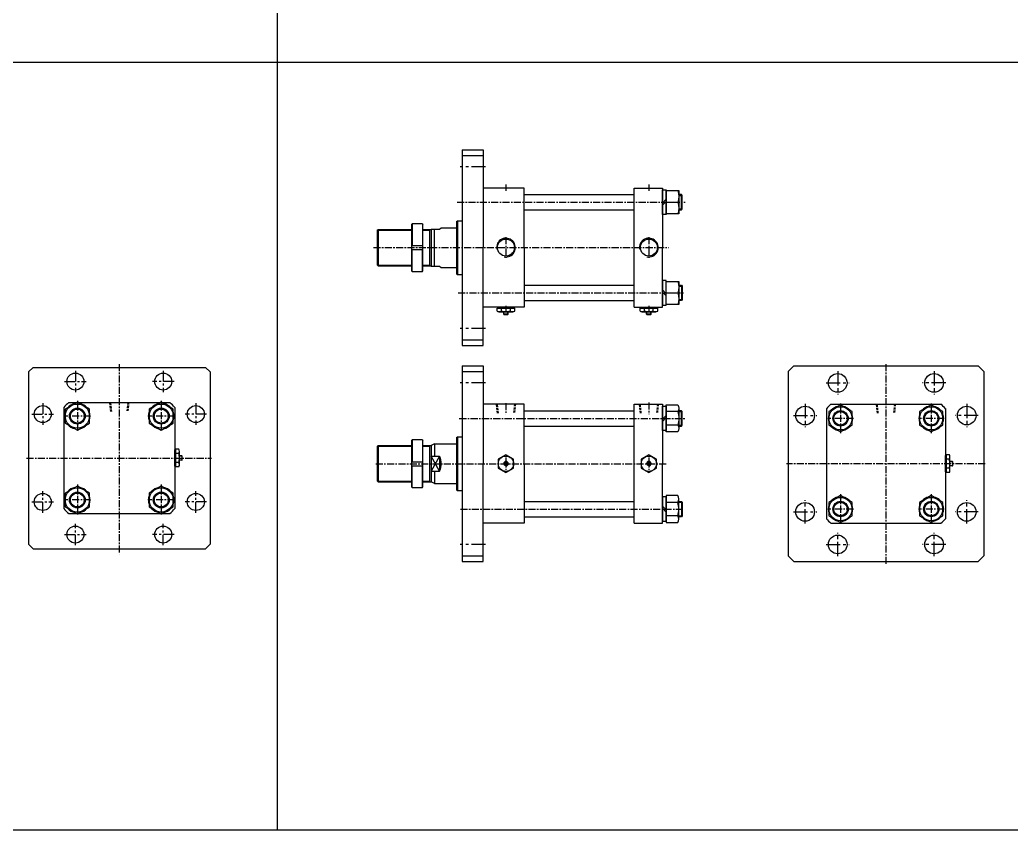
# Model space of a CAD drawing. Extents: x -819 to 9187, y 0 to 4541.
# Drawn here: x 2142 to 3891, y 0 to 1430 of the extents above; entities that cross this region are included whole.
import ezdxf

# ---------------------------------------------------------------- set-up
doc = ezdxf.new("R2010")
doc.units = 0
doc.header["$LTSCALE"] = 10
doc.header["$MEASUREMENT"] = 0
for name, pattern in [('CENTER', [2, 1.25, -0.25, 0.25, -0.25]), ('CENTERX2', [4, 2.5, -0.5, 0.5, -0.5]), ('HIDDEN', [0.375, 0.25, -0.125])]:
    doc.linetypes.add(name, pattern=pattern)
doc.layers.get('0').update_dxf_attribs({"linetype": 'CONTINUOUS'})
doc.layers.get('DEFPOINTS').update_dxf_attribs({"linetype": 'CONTINUOUS'})
for name, color, linetype in [('CEN', 1, 'CENTERX2'), ('CENTER', 1, 'CENTER'), ('ML', 7, 'CONTINUOUS'), ('THIN', 3, 'CONTINUOUS'), ('외형선', 3, 'CONTINUOUS')]:
    doc.layers.add(name, color=color, linetype=linetype)

msp = doc.modelspace()

# ---------------------------------------------------------------- linework, layer by layer
for p, q in [((2596.8, 0), (2596.8, 2859.1)), ((9187.2, 1354.5), (0, 1354.5)), ((9187.2, 0), (0, 0))]:
    msp.add_line(p, q)
at = {"color": 7, "linetype": 'Continuous'}
for p, q in [((2984.1, 915.7), (2984.1, 920.7)), ((2984.1, 920.7), (2990.4, 920.7)), ((2985.1, 920.7), (2985.1, 922.7)), ((2985.1, 922.7), (3014.3, 922.7)), ((2987.3, 914.7), (3012.1, 914.7)), ((2990.4, 920.7), (3015.3, 920.7)), ((2991.9, 915.7), (2991.9, 920.7)), ((2995.7, 915), (2995.7, 915)), ((2995.7, 910.2), (2995.7, 914.7)), ((2995.7, 910.2), (2996.2, 909.7)), ((3003.7, 910.2), (2995.7, 910.2)), ((2996.2, 909.7), (3003.2, 909.7)), ((3003.7, 910.2), (3003.2, 909.7)), ((3003.7, 910.2), (3003.7, 914.7)), ((3007.5, 915.7), (3007.5, 920.7)), ((3014.3, 920.7), (3014.3, 922.7)), ((3015.3, 915.7), (3015.3, 920.7)), ((3236.1, 915.7), (3236.1, 920.7)), ((3236.1, 920.7), (3242.4, 920.7)), ((3237.1, 920.7), (3237.1, 922.7)), ((3237.1, 922.7), (3266.3, 922.7)), ((3239.3, 914.7), (3264.1, 914.7)), ((3242.4, 920.7), (3267.3, 920.7)), ((3243.9, 915.7), (3243.9, 920.7)), ((3247.7, 915), (3247.7, 915)), ((3247.7, 910.2), (3247.7, 914.7)), ((3247.7, 910.2), (3248.2, 909.7)), ((3255.7, 910.2), (3247.7, 910.2)), ((3248.2, 909.7), (3255.2, 909.7)), ((3255.7, 910.2), (3255.2, 909.7)), ((3255.7, 910.2), (3255.7, 914.7)), ((3259.5, 915.7), (3259.5, 920.7)), ((3266.3, 920.7), (3266.3, 922.7)), ((3267.3, 915.7), (3267.3, 920.7)), ((2415.7, 641.9), (2415.7, 671.1)), ((2417.7, 671.1), (2415.7, 671.1)), ((2422.8, 672.1), (2417.7, 672.1)), ((2417.7, 647.2), (2417.7, 672.1)), ((2423.7, 644.1), (2423.7, 668.9)), ((2422.8, 664.3), (2417.7, 664.3)), ((2422.8, 648.7), (2417.7, 648.7)), ((2417.7, 640.9), (2417.7, 647.2)), ((2423.5, 652.5), (2423.5, 652.5)), ((2428.2, 660.5), (2423.7, 660.5)), ((2428.2, 652.5), (2423.7, 652.5)), ((2428.2, 660.5), (2428.7, 660)), ((2428.2, 660.5), (2428.2, 652.5)), ((2428.2, 652.5), (2428.7, 653)), ((2428.7, 653), (2428.7, 660)), ((3774.8, 631.9), (3774.8, 661.1)), ((3776.8, 661.1), (3774.8, 661.1)), ((3781.9, 662.1), (3776.8, 662.1)), ((3776.8, 637.3), (3776.8, 662.1)), ((3781.9, 654.3), (3776.8, 654.3)), ((3782.8, 634.1), (3782.8, 658.9)), ((3787.3, 650.5), (3782.8, 650.5)), ((3787.3, 650.5), (3787.8, 650)), ((3787.3, 650.5), (3787.3, 642.5)), ((3787.8, 643), (3787.8, 650)), ((2417.7, 641.9), (2415.7, 641.9)), ((2422.8, 640.9), (2417.7, 640.9)), ((3776.8, 631.9), (3774.8, 631.9)), ((3781.9, 638.7), (3776.8, 638.7)), ((3776.8, 630.9), (3776.8, 637.3)), ((3781.9, 630.9), (3776.8, 630.9)), ((3782.6, 642.5), (3782.6, 642.5)), ((3787.3, 642.5), (3782.8, 642.5)), ((3787.3, 642.5), (3787.8, 643))]:
    msp.add_line(p, q, dxfattribs=at)
for points in [[(2986.2, 638.7), (2999.7, 630.9), (3013.2, 638.7), (3013.2, 654.3), (2999.7, 662.1), (2986.2, 654.3)], [(2998.3, 649), (2996.8, 646.5), (2998.3, 644), (3001.1, 644), (3002.6, 646.5), (3001.1, 649)], [(3238.2, 638.7), (3251.7, 630.9), (3265.2, 638.7), (3265.2, 654.3), (3251.7, 662.1), (3238.2, 654.3)], [(3250.3, 649), (3248.8, 646.5), (3250.3, 644), (3253.1, 644), (3254.6, 646.5), (3253.1, 649)]]:
    msp.add_lwpolyline(points, close=True, dxfattribs=at)
for centre, radius in [((2999.7, 646.5), 13.5), ((2999.7, 646.5), 3.5), ((3251.7, 646.5), 13.5), ((3251.7, 646.5), 3.5)]:
    msp.add_circle(centre, radius, dxfattribs=at)
for centre, radius, start, end in [((2987.3, 920.4), 5.62, 235.6158, 270), ((2988, 923), 8.22, 241.7006, 298.2994), ((2999.7, 946.1), 31.3, 255.6172, 270.0141), ((2999.7, 946.1), 31.3, 269.9859, 284.3828), ((3011.4, 923), 8.22, 241.7006, 298.2994), ((3239.3, 920.4), 5.62, 235.6158, 270), ((3240, 923), 8.22, 241.7006, 298.2994), ((3251.7, 946.1), 31.3, 255.6172, 270.0141), ((3251.7, 946.1), 31.3, 269.9859, 284.3828), ((3263.4, 923), 8.22, 241.7006, 298.2994), ((2415.5, 668.2), 8.22, 331.7006, 28.2994), ((2392.4, 656.5), 31.3, 359.9859, 14.3828), ((2392.4, 656.5), 31.3, 345.6172, 0.0141), ((2415.5, 644.8), 8.22, 331.7006, 28.2994), ((3774.6, 658.2), 8.22, 331.7006, 28.2994), ((3751.5, 646.5), 31.3, 359.9859, 14.3828), ((2418.1, 644.1), 5.62, 325.6158, 0), ((3751.5, 646.5), 31.3, 345.6172, 0.0141), ((3774.6, 634.8), 8.22, 331.7006, 28.2994), ((3777.2, 634.1), 5.62, 325.6158, 0)]:
    msp.add_arc(centre, radius, start, end, dxfattribs=at)
at = {"layer": 'CEN', "color": 1, "linetype": 'CENTER', "ltscale": 2}
for p, q in [((2963.7, 1170.2), (2918.7, 1170.2)), ((2963.7, 885.2), (2918.7, 885.2)), ((3584.8, 809.5), (3584.8, 768.5)), ((3754.8, 809.5), (3754.8, 768.5)), ((2963.7, 789), (2918.7, 789)), ((3564.3, 789), (3605.3, 789)), ((3775.3, 789), (3734.3, 789)), ((3527.3, 752), (3527.3, 711)), ((3812.3, 752), (3812.3, 711)), ((3506.8, 731.5), (3547.8, 731.5)), ((3832.8, 731.5), (3791.8, 731.5)), ((3527.3, 541), (3527.3, 582)), ((3812.3, 541), (3812.3, 582)), ((3506.8, 561.5), (3547.8, 561.5)), ((3832.8, 561.5), (3791.8, 561.5)), ((3584.8, 483.5), (3584.8, 524.5)), ((3754.8, 483.5), (3754.8, 524.5)), ((2963.7, 504), (2918.7, 504)), ((3564.3, 504), (3605.3, 504)), ((3775.3, 504), (3734.3, 504))]:
    msp.add_line(p, q, dxfattribs=at)
at = {"layer": 'CEN', "color": 1, "linetype": 'CENTER', "ltscale": 1.5}
for p, q in [((2240.2, 810.5), (2240.2, 772.5)), ((2395.2, 810.5), (2395.2, 772.5)), ((2221.2, 791.5), (2259.2, 791.5)), ((2414.2, 791.5), (2376.2, 791.5)), ((2182.7, 753), (2182.7, 715)), ((2452.7, 753), (2452.7, 715)), ((2163.7, 734), (2201.7, 734)), ((2471.7, 734), (2433.7, 734)), ((2182.7, 560), (2182.7, 598)), ((2452.7, 560), (2452.7, 598)), ((2163.7, 579), (2201.7, 579)), ((2471.7, 579), (2433.7, 579)), ((2240.2, 502.5), (2240.2, 540.5)), ((2395.2, 502.5), (2395.2, 540.5)), ((2221.2, 521.5), (2259.2, 521.5)), ((2414.2, 521.5), (2376.2, 521.5))]:
    msp.add_line(p, q, dxfattribs=at)
at = {"layer": 'CENTER'}
for p, q in [((2243.7, 757.6), (2243.7, 703.4)), ((2391.7, 757.6), (2391.7, 703.4)), ((3589.8, 752.6), (3589.8, 700.4)), ((3749.8, 752.6), (3749.8, 700.4)), ((2267.2, 730.5), (2220.2, 730.5)), ((2415.2, 730.5), (2368.2, 730.5)), ((3612.5, 726.5), (3567.2, 726.5)), ((3772.5, 726.5), (3727.2, 726.5)), ((2243.7, 609.6), (2243.7, 555.4)), ((2391.7, 609.6), (2391.7, 555.4)), ((2267.2, 582.5), (2220.2, 582.5)), ((2415.2, 582.5), (2368.2, 582.5)), ((3589.8, 592.6), (3589.8, 540.4)), ((3749.8, 592.6), (3749.8, 540.4)), ((3612.5, 566.5), (3567.2, 566.5)), ((3772.5, 566.5), (3727.2, 566.5))]:
    msp.add_line(p, q, dxfattribs=at)
at = {"layer": 'DEFPOINTS', "color": 0, "linetype": 'ByBlock'}
msp.add_point((2959.7, 819), dxfattribs=at)
at = {"layer": 'ML'}
for p, q in [((2922.7, 1200.2), (2922.7, 855.2)), ((2922.7, 1200.2), (2959.7, 1200.2)), ((2922.7, 1190.2), (2959.7, 1190.2)), ((3309.1, 1094.2), (3309.1, 1121.2)), ((3282.5, 1113.1), (3275.7, 1106.3)), ((3282.5, 1109.2), (3275.7, 1102.4)), ((3282.5, 1107.7), (3302.7, 1107.7)), ((2833.2, 1068.7), (2834.2, 1069.7)), ((2833.2, 1068.7), (2833.2, 986.7)), ((2852.2, 1069.7), (2834.2, 1069.7)), ((2834.2, 1069.7), (2834.2, 1031.2)), ((2852.2, 1069.7), (2852.2, 1031.2)), ((2852.2, 1069.7), (2853.2, 1068.7)), ((2853.2, 986.7), (2853.2, 1068.7)), ((2912.7, 1073.7), (2914.2, 1075.2)), ((2912.7, 1073.7), (2912.7, 981.7)), ((2914.2, 1075.2), (2914.2, 980.2)), ((2772.7, 1058.2), (2774.2, 1059.7)), ((2772.7, 1058.2), (2772.7, 997.2)), ((2774.2, 1059.7), (2774.2, 995.7)), ((2864.7, 1059.7), (2864.7, 995.7)), ((2867.7, 1060.2), (2867.7, 995.2)), ((2873.7, 995.2), (2873.7, 1060.2)), ((2882.7, 1060.2), (2885.7, 1062.7)), ((2833.2, 1031.2), (2853.2, 1031.2)), ((2833.2, 1024.2), (2853.2, 1024.2)), ((2834.2, 985.7), (2834.2, 1024.2)), ((2852.2, 985.7), (2852.2, 1024.2)), ((2772.7, 997.2), (2774.2, 995.7)), ((2833.2, 986.7), (2834.2, 985.7)), ((2834.2, 985.7), (2852.2, 985.7)), ((2852.2, 985.7), (2853.2, 986.7)), ((2882.7, 995.2), (2885.7, 992.7)), ((2912.7, 981.7), (2914.2, 980.2)), ((3282.5, 946.3), (3275.7, 953.1)), ((3282.5, 942.4), (3275.7, 949.2)), ((3282.5, 947.7), (3302.7, 947.7)), ((3309.1, 961.2), (3309.1, 934.2)), ((2922.7, 865.2), (2959.7, 865.2)), ((2922.7, 855.2), (2959.7, 855.2)), ((2165.7, 816.5), (2157.7, 808.5)), ((2157.7, 808.5), (2157.7, 504.5)), ((2165.7, 816.5), (2469.7, 816.5)), ((2469.7, 816.5), (2477.7, 808.5)), ((2477.7, 808.5), (2477.7, 504.5)), ((2922.7, 819), (2922.7, 474)), ((2922.7, 819), (2959.7, 819)), ((2922.7, 809), (2959.7, 809)), ((3507.3, 819), (3497.3, 809)), ((3497.3, 809), (3497.3, 484)), ((3507.3, 819), (3832.3, 819)), ((3832.3, 819), (3842.3, 809)), ((3842.3, 809), (3842.3, 484)), ((2228.6, 754.5), (2406.9, 754.5)), ((2219.7, 745.7), (2219.7, 567.3)), ((2415.7, 745.7), (2415.7, 567.3)), ((3302.7, 738.3), (3282.5, 738.3)), ((3304.5, 744.3), (3304.5, 708.8)), ((3309.1, 713), (3309.1, 740)), ((3564.8, 743.6), (3564.8, 549.4)), ((3572.8, 751.5), (3766.9, 751.5)), ((3774.8, 743.6), (3774.8, 549.4)), ((3282.5, 731.8), (3275.7, 725)), ((3282.5, 728), (3275.7, 721.2)), ((3302.7, 714.7), (3282.5, 714.7)), ((2833.2, 687.5), (2834.2, 688.5)), ((2833.2, 687.5), (2833.2, 605.5)), ((2852.2, 688.5), (2834.2, 688.5)), ((2834.2, 688.5), (2834.2, 650)), ((2852.2, 688.5), (2853.2, 687.5)), ((2852.2, 688.5), (2852.2, 650)), ((2853.2, 605.5), (2853.2, 687.5)), ((2912.7, 692.5), (2914.2, 694)), ((2912.7, 692.5), (2912.7, 600.5)), ((2914.2, 694), (2914.2, 599)), ((2772.7, 677), (2774.2, 678.5)), ((2772.7, 677), (2772.7, 616)), ((2774.2, 678.5), (2774.2, 614.5)), ((2864.7, 678.5), (2864.7, 614.5)), ((2873.7, 681.5), (2867.7, 678.5)), ((2867.7, 678.5), (2867.7, 614.5)), ((2873.7, 681.5), (2873.7, 659.5)), ((2833.2, 650), (2853.2, 650)), ((2867.7, 659.5), (2882.7, 659.5)), ((2882.7, 659.5), (2882.7, 633.5)), ((2833.2, 643), (2853.2, 643)), ((2834.2, 604.5), (2834.2, 643)), ((2852.2, 604.5), (2852.2, 643)), ((2867.7, 633.5), (2882.7, 633.5)), ((2873.7, 633.5), (2873.7, 611.5)), ((2772.7, 616), (2774.2, 614.5)), ((2873.7, 611.5), (2867.7, 614.5)), ((2833.2, 605.5), (2834.2, 604.5)), ((2834.2, 604.5), (2852.2, 604.5)), ((2852.2, 604.5), (2853.2, 605.5)), ((2912.7, 600.5), (2914.2, 599)), ((3302.7, 578.3), (3282.5, 578.3)), ((3304.5, 548.8), (3304.5, 584.3)), ((3309.1, 580), (3309.1, 553)), ((3282.5, 565), (3275.7, 571.8)), ((3282.5, 561.2), (3275.7, 568)), ((2228.6, 558.5), (2406.9, 558.5)), ((3302.7, 554.7), (3282.5, 554.7)), ((3572.8, 541.5), (3766.9, 541.5)), ((2157.7, 504.5), (2165.7, 496.5)), ((2165.7, 496.5), (2469.7, 496.5)), ((2477.7, 504.5), (2469.7, 496.5)), ((2922.7, 484), (2959.7, 484)), ((2922.7, 474), (2959.7, 474)), ((3497.3, 484), (3507.3, 474)), ((3507.3, 474), (3832.3, 474)), ((3842.3, 484), (3832.3, 474))]:
    msp.add_line(p, q, dxfattribs=at)
at = {"layer": 'ML', "color": 2}
for p, q in [((2864.7, 1058.7), (2866.4, 1059.7)), ((2864.7, 996.7), (2866.4, 995.7)), ((2996.2, 914.9), (2996.2, 914.9)), ((2996.2, 909.7), (2996.2, 914.7)), ((3003.2, 909.7), (3003.2, 914.7)), ((3248.2, 914.9), (3248.2, 914.9)), ((3248.2, 909.7), (3248.2, 914.7)), ((3255.2, 909.7), (3255.2, 914.7)), ((2864.7, 677.5), (2866.4, 678.5)), ((2423.5, 653), (2423.5, 653)), ((2428.7, 660), (2423.7, 660)), ((2428.7, 653), (2423.7, 653)), ((2882.7, 659.5), (2867.7, 633.5)), ((2882.7, 633.5), (2867.7, 659.5)), ((3787.8, 650), (3782.8, 650)), ((3782.7, 643), (3782.7, 643)), ((3787.8, 643), (3782.8, 643)), ((2864.7, 615.5), (2866.4, 614.5))]:
    msp.add_line(p, q, dxfattribs=at)
at = {"layer": 'ML', "color": 1, "linetype": 'CENTER'}
for p, q in [((2999.7, 1046), (2999.7, 1009.5)), ((3251.7, 1046), (3251.7, 1009.5)), ((2999.7, 925), (2999.7, 913.5)), ((3251.7, 925), (3251.7, 913.5)), ((2317.7, 822.2), (2317.7, 487)), ((3669.8, 822.2), (3669.8, 467.9)), ((2154.1, 656.5), (2480.4, 656.5)), ((2999.7, 657.5), (2999.7, 635.5)), ((3251.7, 657.5), (3251.7, 635.5)), ((3845.1, 646.5), (3494.5, 646.5))]:
    msp.add_line(p, q, dxfattribs=at)
at = {"layer": 'ML', "color": 6, "linetype": 'HIDDEN', "ltscale": 1.5}
for p, q in [((2302.7, 738.5), (2301.1, 754.5)), ((2304.3, 738.5), (2302.7, 754.5)), ((2332.7, 754.5), (2331.1, 738.5)), ((2334.3, 754.5), (2332.7, 738.5)), ((2984.7, 735.5), (2983.1, 751.5)), ((2986.3, 735.5), (2984.7, 751.5)), ((3014.7, 751.5), (3013.1, 735.5)), ((3016.3, 751.5), (3014.7, 735.5)), ((3236.7, 735.5), (3235.1, 751.5)), ((3238.3, 735.5), (3236.7, 751.5)), ((3266.7, 751.5), (3265.1, 735.5)), ((3268.3, 751.5), (3266.7, 735.5)), ((3654.8, 735.5), (3653.2, 751.5)), ((3656.4, 735.5), (3654.8, 751.5)), ((3684.8, 751.5), (3683.2, 735.5)), ((3686.4, 751.5), (3684.8, 735.5))]:
    msp.add_line(p, q, dxfattribs=at)
at = {"layer": 'ML'}
for points in [[(3275.7, 1086.1), (3275.7, 1129.4), (3282.5, 1129.4), (3282.5, 1086.1), (3275.7, 1086.1)], [(3304.5, 1094.2), (3309.1, 1094.2), (3310.7, 1095.9), (3310.7, 1119.6), (3309.1, 1121.2), (3304.5, 1121.2)], [(3275.7, 969.4), (3275.7, 926.1), (3282.5, 926.1), (3282.5, 969.4), (3275.7, 969.4)], [(3304.5, 961.2), (3309.1, 961.2), (3310.7, 959.6), (3310.7, 935.9), (3309.1, 934.2), (3304.5, 934.2)], [(2222.5, 742.8), (2222.5, 718.2), (2243.7, 705.9), (2265, 718.2), (2265, 742.8), (2243.7, 755), (2222.5, 742.8)], [(2370.5, 742.8), (2370.5, 718.2), (2391.7, 705.9), (2413, 718.2), (2413, 742.8), (2391.7, 755), (2370.5, 742.8)], [(3275.7, 704.9), (3275.7, 748.2), (3282.5, 748.2), (3282.5, 704.9), (3275.7, 704.9)], [(3304.5, 713), (3309.1, 713), (3310.7, 714.6), (3310.7, 738.4), (3309.1, 740), (3304.5, 740)], [(3569.3, 738.3), (3569.3, 714.7), (3589.8, 702.8), (3610.3, 714.7), (3610.3, 738.3), (3589.8, 750.2), (3569.3, 738.3)], [(3729.3, 738.3), (3729.3, 714.7), (3749.8, 702.8), (3770.3, 714.7), (3770.3, 738.3), (3749.8, 750.2), (3729.3, 738.3)], [(2222.5, 594.8), (2222.5, 570.2), (2243.7, 557.9), (2265, 570.2), (2265, 594.8), (2243.7, 607), (2222.5, 594.8)], [(2370.5, 594.8), (2370.5, 570.2), (2391.7, 557.9), (2413, 570.2), (2413, 594.8), (2391.7, 607), (2370.5, 594.8)], [(3275.7, 588.2), (3275.7, 544.9), (3282.5, 544.9), (3282.5, 588.2), (3275.7, 588.2)], [(3304.5, 580), (3309.1, 580), (3310.7, 578.4), (3310.7, 554.6), (3309.1, 553), (3304.5, 553)], [(3569.3, 578.3), (3569.3, 554.7), (3589.8, 542.8), (3610.3, 554.7), (3610.3, 578.3), (3589.8, 590.2), (3569.3, 578.3)], [(3729.3, 578.3), (3729.3, 554.7), (3749.8, 542.8), (3770.3, 554.7), (3770.3, 578.3), (3749.8, 590.2), (3729.3, 578.3)]]:
    msp.add_lwpolyline(points, dxfattribs=at)
for points in [[(3282.5, 1128.2), (3304.5, 1128.2), (3304.5, 1087.2), (3282.5, 1087.2)], [(3282.5, 968.2), (3304.5, 968.2), (3304.5, 927.2), (3282.5, 927.2)]]:
    msp.add_lwpolyline(points, close=True, dxfattribs=at)
for points in [[(3302.7, 1128.2, -0.178633), (3302.7, 1107.7, -0.178633), (3302.7, 1087.2)], [(3302.7, 968.2, -0.178633), (3302.7, 947.7, -0.178633), (3302.7, 927.2)], [(3282.5, 750.2), (3302.7, 750.2, -0.309401), (3302.7, 738.3, -0.154701), (3302.7, 714.7, -0.309401), (3302.7, 702.8), (3282.5, 702.8), (3282.5, 750.2)], [(3282.5, 542.8), (3302.7, 542.8, 0.309401), (3302.7, 554.7, 0.154701), (3302.7, 578.3, 0.309401), (3302.7, 590.2), (3282.5, 590.2), (3282.5, 542.8)]]:
    msp.add_lwpolyline(points, format="xyb", dxfattribs=at)
for centre, radius in [((2999.7, 1027.7), 15), ((3251.7, 1027.7), 15), ((2240.2, 791.5), 15), ((2395.2, 791.5), 15), ((3584.8, 789), 16.5), ((3754.8, 789), 16.5), ((2182.7, 734), 15), ((2243.7, 730.5), 21.3), ((2243.7, 730.5), 14), ((2391.7, 730.5), 21.3), ((2391.7, 730.5), 14), ((2452.7, 734), 15), ((3527.3, 731.5), 16.5), ((3589.8, 726.5), 20.5), ((3589.8, 726.5), 13.5), ((3749.8, 726.5), 20.5), ((3749.8, 726.5), 13.5), ((3812.3, 731.5), 16.5), ((2243.7, 582.5), 21.3), ((2243.7, 582.5), 14), ((2391.7, 582.5), 21.3), ((2391.7, 582.5), 14), ((2182.7, 579), 15), ((2452.7, 579), 15), ((3527.3, 561.5), 16.5), ((3589.8, 566.5), 20.5), ((3589.8, 566.5), 13.5), ((3749.8, 566.5), 20.5), ((3749.8, 566.5), 13.5), ((3812.3, 561.5), 16.5), ((2240.2, 521.5), 15), ((2395.2, 521.5), 15), ((3584.8, 504), 16.5), ((3754.8, 504), 16.5)]:
    msp.add_circle(centre, radius, dxfattribs=at)
at = {"layer": 'ML', "color": 2}
for centre, radius in [((2243.7, 730.5), 12.3), ((2391.7, 730.5), 12.3), ((3589.8, 726.5), 11.9), ((3749.8, 726.5), 11.9), ((2243.7, 582.5), 12.3), ((2391.7, 582.5), 12.3), ((3589.8, 566.5), 11.9), ((3749.8, 566.5), 11.9)]:
    msp.add_circle(centre, radius, dxfattribs=at)
for centre, radius, start, end in [((2999.7, 1027.7), 16.6, 258.5736, 189.2846), ((3251.7, 1027.7), 16.6, 258.5736, 189.2846), ((2999.7, 646.5), 4, 270, 180), ((3251.7, 646.5), 4, 270, 180)]:
    msp.add_arc(centre, radius, start, end, dxfattribs=at)
at = {"layer": 'ML'}
for centre, radius, start, end in [((2317.7, 656.5), 132.5, 132.3007, 137.6993), ((2243.7, 730.5), 22.5, 101.2415, 138.7585), ((2243.7, 730.5), 22.5, 41.2415, 78.7585), ((2391.7, 730.5), 22.5, 101.2415, 138.7585), ((2391.7, 730.5), 22.5, 41.2415, 78.7585), ((2317.7, 656.5), 132.5, 42.3007, 47.6993), ((2243.7, 730.5), 22.5, 161.2415, 198.7585), ((2243.7, 730.5), 22.5, 341.2415, 18.7585), ((2391.7, 730.5), 22.5, 161.2415, 198.7585), ((2391.7, 730.5), 22.5, 341.2415, 18.7585), ((3669.8, 646.5), 143, 132.7548, 137.2452), ((3589.8, 726.5), 21.6, 101.2415, 138.7585), ((3589.8, 726.5), 21.6, 41.2415, 78.7585), ((3749.8, 726.5), 21.6, 101.2415, 138.7585), ((3749.8, 726.5), 21.6, 41.2415, 78.7585), ((3669.8, 646.5), 143, 42.7548, 47.2452), ((3589.8, 726.5), 21.6, 161.2415, 198.7585), ((3589.8, 726.5), 21.6, 341.2415, 18.7585), ((3749.8, 726.5), 21.6, 161.2415, 198.7585), ((3749.8, 726.5), 21.6, 341.2415, 18.7585), ((2243.7, 730.5), 22.5, 221.2415, 258.7585), ((2243.7, 730.5), 22.5, 281.2415, 318.7585), ((2391.7, 730.5), 22.5, 221.2415, 258.7585), ((2391.7, 730.5), 22.5, 281.2415, 318.7585), ((3589.8, 726.5), 21.6, 221.2415, 258.7585), ((3589.8, 726.5), 21.6, 281.2415, 318.7585), ((3749.8, 726.5), 21.6, 221.2415, 258.7585), ((3749.8, 726.5), 21.6, 281.2415, 318.7585), ((2856.1, 646.5), 29.6, 333.9922, 26.0078), ((2243.7, 582.5), 22.5, 101.2415, 138.7585), ((2243.7, 582.5), 22.5, 41.2415, 78.7585), ((2391.7, 582.5), 22.5, 101.2415, 138.7585), ((2391.7, 582.5), 22.5, 41.2415, 78.7585), ((2243.7, 582.5), 22.5, 161.2415, 198.7585), ((2243.7, 582.5), 22.5, 341.2415, 18.7585), ((2391.7, 582.5), 22.5, 161.2415, 198.7585), ((2391.7, 582.5), 22.5, 341.2415, 18.7585), ((3589.8, 566.5), 21.6, 101.2415, 138.7585), ((3589.8, 566.5), 21.6, 41.2415, 78.7585), ((3749.8, 566.5), 21.6, 101.2415, 138.7585), ((3749.8, 566.5), 21.6, 41.2415, 78.7585), ((2317.7, 656.5), 132.5, 222.3007, 227.6993), ((2243.7, 582.5), 22.5, 221.2415, 258.7585), ((2243.7, 582.5), 22.5, 281.2415, 318.7585), ((2391.7, 582.5), 22.5, 221.2415, 258.7585), ((2391.7, 582.5), 22.5, 281.2415, 318.7585), ((2317.7, 656.5), 132.5, 312.3007, 317.6993), ((3589.8, 566.5), 21.6, 161.2415, 198.7585), ((3589.8, 566.5), 21.6, 341.2415, 18.7585), ((3749.8, 566.5), 21.6, 161.2415, 198.7585), ((3749.8, 566.5), 21.6, 341.2415, 18.7585), ((3669.8, 646.5), 143, 222.7548, 227.2452), ((3589.8, 566.5), 21.6, 221.2415, 258.7585), ((3589.8, 566.5), 21.6, 281.2415, 318.7585), ((3749.8, 566.5), 21.6, 221.2415, 258.7585), ((3749.8, 566.5), 21.6, 281.2415, 318.7585), ((3669.8, 646.5), 143, 312.7548, 317.2452)]:
    msp.add_arc(centre, radius, start, end, dxfattribs=at)
at = {"layer": 'THIN', "color": 2}
for p, q in [((3304.5, 1119.6), (3310.7, 1119.6)), ((3304.5, 1095.9), (3310.7, 1095.9)), ((3304.5, 959.6), (3310.7, 959.6)), ((3304.5, 935.9), (3310.7, 935.9)), ((3304.5, 738.4), (3310.7, 738.4)), ((3304.5, 714.6), (3310.7, 714.6)), ((3304.5, 578.4), (3310.7, 578.4)), ((3304.5, 554.6), (3310.7, 554.6))]:
    msp.add_line(p, q, dxfattribs=at)
at = {"layer": '외형선', "color": 7}
for p, q in [((2959.7, 1200.2), (2959.7, 1027.7)), ((3031.7, 1132.7), (2959.7, 1132.7)), ((3031.7, 1027.7), (3031.7, 1132.7)), ((3225.7, 1027.7), (3225.7, 1132.7)), ((3225.7, 1132.7), (3275.7, 1132.7)), ((3275.7, 1132.7), (3275.7, 1027.7)), ((2959.7, 855.2), (2959.7, 1027.7)), ((3031.7, 1027.7), (3031.7, 922.7)), ((3225.7, 922.7), (3225.7, 1027.7)), ((3275.7, 922.7), (3275.7, 1027.7)), ((3031.7, 922.7), (2959.7, 922.7)), ((3225.7, 922.7), (3275.7, 922.7)), ((2959.7, 819), (2959.7, 646.5)), ((3031.7, 751.5), (2959.7, 751.5)), ((3031.7, 646.5), (3031.7, 751.5)), ((3225.7, 751.5), (3275.7, 751.5)), ((3225.7, 646.5), (3225.7, 751.5)), ((3275.7, 751.5), (3275.7, 646.5)), ((2959.7, 474), (2959.7, 646.5)), ((3031.7, 646.5), (3031.7, 541.5)), ((3225.7, 541.5), (3225.7, 646.5)), ((3275.7, 541.5), (3275.7, 646.5)), ((3031.7, 541.5), (2959.7, 541.5)), ((3225.7, 541.5), (3275.7, 541.5))]:
    msp.add_line(p, q, dxfattribs=at)
at = {"layer": '외형선', "color": 1, "linetype": 'CENTER'}
for p, q in [((2999.7, 1139.1), (2999.7, 1127.9)), ((3251.7, 1139.1), (3251.7, 1127.9)), ((2913.6, 1107.7), (3315.8, 1107.7)), ((2766, 1027.7), (3286.2, 1027.7)), ((2915.2, 947.7), (3312.8, 947.7)), ((2999.7, 753.5), (2999.7, 733.1)), ((3251.7, 754.6), (3251.7, 734)), ((2917.4, 726.5), (3315.8, 726.5)), ((2770, 646.5), (3283.2, 646.5)), ((2919.4, 566.5), (3312.8, 566.5))]:
    msp.add_line(p, q, dxfattribs=at)
at = {"layer": '외형선', "color": 7, "linetype": 'Continuous'}
for p, q in [((3031.7, 1121.2), (3225.7, 1121.2)), ((3031.7, 1094.2), (3225.7, 1094.2)), ((2914.2, 1075.2), (2922.7, 1075.2)), ((2774.2, 1059.7), (2833.2, 1059.7)), ((2853.2, 1059.7), (2867.7, 1059.7)), ((2867.7, 1060.2), (2882.7, 1060.2)), ((2885.7, 1062.7), (2912.7, 1062.7)), ((2774.2, 995.7), (2833.2, 995.7)), ((2853.2, 995.7), (2867.7, 995.7)), ((2867.7, 995.2), (2882.7, 995.2)), ((2885.7, 992.7), (2912.7, 992.7)), ((2914.2, 980.2), (2922.7, 980.2)), ((3031.7, 961.2), (3225.7, 961.2)), ((3031.7, 934.2), (3225.7, 934.2)), ((3031.7, 740), (3225.7, 740)), ((3031.7, 713), (3225.7, 713)), ((2914.2, 694), (2922.7, 694)), ((2774.2, 678.5), (2833.2, 678.5)), ((2853.2, 678.5), (2867.7, 678.5)), ((2873.7, 681.5), (2912.7, 681.5)), ((2774.2, 614.5), (2833.2, 614.5)), ((2853.2, 614.5), (2867.7, 614.5)), ((2873.7, 611.5), (2912.7, 611.5)), ((2914.2, 599), (2922.7, 599)), ((3031.7, 580), (3225.7, 580)), ((3031.7, 553), (3225.7, 553))]:
    msp.add_line(p, q, dxfattribs=at)
at = {"layer": '외형선', "color": 2, "linetype": 'Continuous'}
for p, q in [((2773.2, 1058.7), (2833.2, 1058.7)), ((2853.2, 1058.7), (2864.7, 1058.7)), ((2773.2, 996.7), (2833.2, 996.7)), ((2853.2, 996.7), (2864.7, 996.7)), ((2773.2, 677.5), (2833.2, 677.5)), ((2853.2, 677.5), (2864.7, 677.5)), ((2773.2, 615.5), (2833.2, 615.5)), ((2853.2, 615.5), (2864.7, 615.5))]:
    msp.add_line(p, q, dxfattribs=at)

doc.saveas('drawing.dxf')
